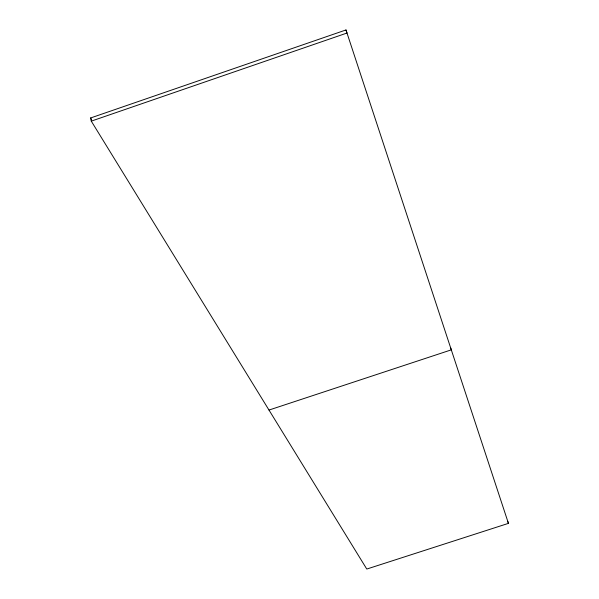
<?xml version="1.0" encoding="UTF-8"?>
<svg xmlns="http://www.w3.org/2000/svg" width="599" height="599" viewBox="0 0 599 599"><rect width="100%" height="100%" fill="white"/><g stroke="black" fill="none" stroke-linecap="round" stroke-linejoin="round"><path stroke-width="0.9" d="M90.569 117.981L345.982 29.95L347.008 33.027L91.28 121.133L90.569 117.981L91.55 119.568M268.996 410.06L451.302 349.853L450.493 347.405M345.982 29.95L508.431 523.369L366.783 569.05L91.28 121.133M507.765 521.362L508.431 523.369"/></g></svg>
